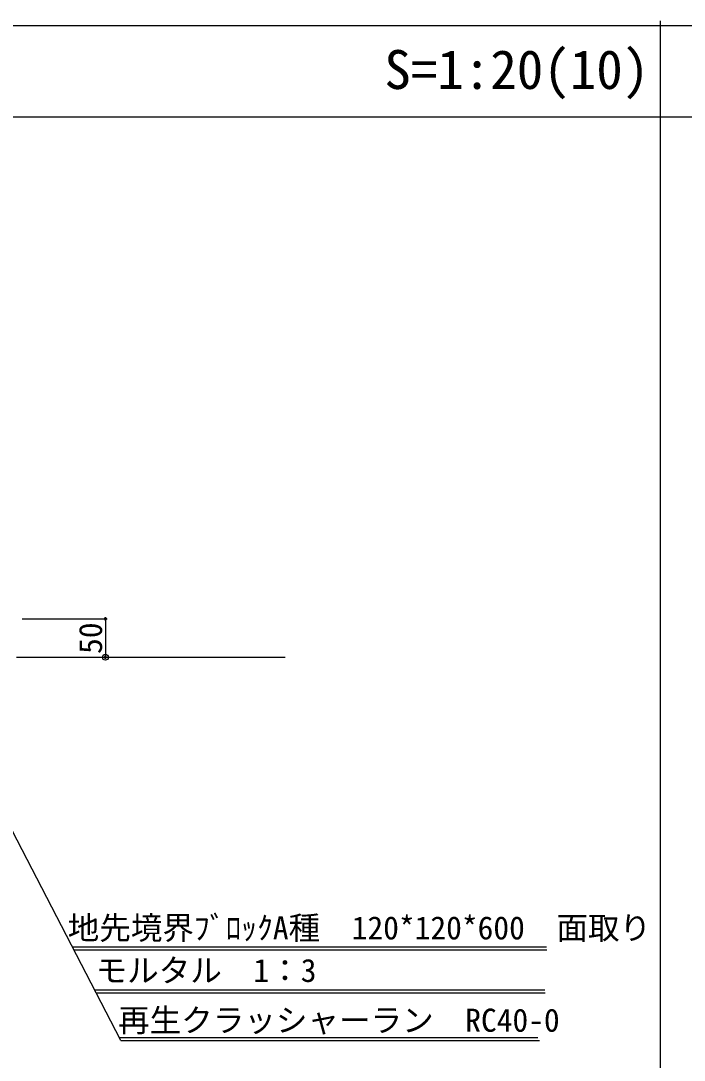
# Model space of a CAD drawing. Units: millimetres on the paper. Extents: x -337 to 306, y -306 to 220.
# Drawn here: x -20.5 to 48.5, y 111.9 to 220 of the extents above; entities that cross this region are included whole.
import ezdxf
from ezdxf.enums import TextEntityAlignment as Align

# ---------------------------------------------------------------- set-up
doc = ezdxf.new("R2010")
doc.units = ezdxf.units.MM
doc.header["$PDMODE"] = 32
doc.header["$PDSIZE"] = 0.6
for name, color, linetype in [('0-1_DEFPOINTS', 7, 'Continuous'), ('0-3_D-TTL-LINE', 7, 'Continuous'), ('0-4_D-STR-題字等', 7, 'Continuous'), ('0-5_D-BDG-既設', 7, 'Continuous'), ('0-7_D-STR-DIM_1寸法', 7, 'Continuous'), ('0-9_D-STR-TXT-文字', 7, 'Continuous'), ('0-E_11', 7, 'Continuous')]:
    doc.layers.add(name, color=color, linetype=linetype)
doc.styles.add('ＭＳ ゴシック', font='')
doc.styles.get('ＭＳ ゴシック').set_extended_font_data('MS Gothic')

msp = doc.modelspace()

# ---------------------------------------------------------------- linework, layer by layer
at = {"layer": '0-1_DEFPOINTS'}
msp.add_point((-11.662, 153.816), dxfattribs=at)
at = {"layer": '0-3_D-TTL-LINE'}
for p, q in [((46.017, 220.017), (46.017, -229.583)), ((-337.448, 210.017), (305.085, 210.017))]:
    msp.add_line(p, q, dxfattribs=at)
at = {"layer": '0-5_D-BDG-既設'}
msp.add_line((-20.903, 153.816), (7.036, 153.816), dxfattribs=at)
at = {"layer": '0-7_D-STR-DIM_1寸法'}
for p, q in [((-11.722, 157.896), (-11.722, 157.736)), ((-11.682, 157.914), (-11.682, 157.719)), ((-11.622, 157.908), (-11.622, 157.725)), ((-11.582, 157.876), (-11.582, 157.756)), ((-20.303, 157.816), (-11.462, 157.816)), ((-11.662, 157.716), (-11.662, 157.616)), ((-11.662, 157.616), (-11.662, 154.016)), ((-20.303, 153.816), (-11.462, 153.816)), ((-11.742, 153.756), (-11.742, 153.876)), ((-11.702, 153.725), (-11.702, 153.908)), ((-11.662, 153.916), (-11.662, 154.016)), ((-11.642, 153.719), (-11.642, 153.914)), ((-11.602, 153.736), (-11.602, 153.896))]:
    msp.add_line(p, q, dxfattribs=at)
for points in [[(-11.662, 157.916), (-11.674, 157.916), (-11.687, 157.913), (-11.699, 157.909), (-11.71, 157.904), (-11.721, 157.897), (-11.73, 157.889), (-11.739, 157.88), (-11.746, 157.87), (-11.752, 157.859), (-11.757, 157.847), (-11.76, 157.835), (-11.762, 157.823), (-11.762, 157.81), (-11.76, 157.798), (-11.757, 157.785), (-11.752, 157.774), (-11.746, 157.763), (-11.739, 157.753), (-11.73, 157.743), (-11.721, 157.735), (-11.71, 157.729), (-11.699, 157.723), (-11.687, 157.72), (-11.674, 157.717), (-11.662, 157.716), (-11.662, 157.816)], [(-11.662, 157.716), (-11.649, 157.717), (-11.637, 157.72), (-11.625, 157.723), (-11.614, 157.729), (-11.603, 157.735), (-11.593, 157.743), (-11.585, 157.753), (-11.577, 157.763), (-11.571, 157.774), (-11.567, 157.785), (-11.564, 157.798), (-11.562, 157.81), (-11.562, 157.823), (-11.564, 157.835), (-11.567, 157.847), (-11.571, 157.859), (-11.577, 157.87), (-11.585, 157.88), (-11.593, 157.889), (-11.603, 157.897), (-11.614, 157.904), (-11.625, 157.909), (-11.637, 157.913), (-11.649, 157.916), (-11.662, 157.916), (-11.662, 157.816)], [(-11.662, 153.916), (-11.674, 153.916), (-11.687, 153.913), (-11.699, 153.909), (-11.71, 153.904), (-11.721, 153.897), (-11.73, 153.889), (-11.739, 153.88), (-11.746, 153.87), (-11.752, 153.859), (-11.757, 153.847), (-11.76, 153.835), (-11.762, 153.823), (-11.762, 153.81), (-11.76, 153.798), (-11.757, 153.785), (-11.752, 153.774), (-11.746, 153.763), (-11.739, 153.753), (-11.73, 153.743), (-11.721, 153.735), (-11.71, 153.729), (-11.699, 153.723), (-11.687, 153.72), (-11.674, 153.717), (-11.662, 153.716), (-11.662, 153.816)], [(-11.662, 153.716), (-11.649, 153.717), (-11.637, 153.72), (-11.625, 153.723), (-11.614, 153.729), (-11.603, 153.735), (-11.593, 153.743), (-11.585, 153.753), (-11.577, 153.763), (-11.571, 153.774), (-11.567, 153.785), (-11.564, 153.798), (-11.562, 153.81), (-11.562, 153.823), (-11.564, 153.835), (-11.567, 153.847), (-11.571, 153.859), (-11.577, 153.87), (-11.585, 153.88), (-11.593, 153.889), (-11.603, 153.897), (-11.614, 153.904), (-11.625, 153.909), (-11.637, 153.913), (-11.649, 153.916), (-11.662, 153.916), (-11.662, 153.816)]]:
    msp.add_lwpolyline(points, close=True, dxfattribs=at)
at = {"layer": '0-9_D-STR-TXT-文字'}
for p, q in [((-10.039, 113.944), (-28.943, 150.441)), ((34.186, 123.681), (-15.082, 123.681)), ((-14.927, 123.381), (34.211, 123.381)), ((34.029, 119.207), (-12.765, 119.207)), ((-12.61, 118.907), (34.043, 118.907)), ((33.282, 114.244), (-10.194, 114.244)), ((-10.039, 113.944), (33.474, 113.944))]:
    msp.add_line(p, q, dxfattribs=at)
at = {"layer": '0-E_11'}
msp.add_line((-337.448, 219.533), (305.769, 219.533), dxfattribs=at)

# ---------------------------------------------------------------- texts
at = {"layer": '0-4_D-STR-題字等', "style": 'ＭＳ ゴシック'}
msp.add_text('S=1:20(10)', height=4.047, dxfattribs=at).set_placement((17.341, 211.712), align=Align.BOTTOM_LEFT)
at = {"layer": '0-7_D-STR-DIM_1寸法', "style": 'ＭＳ ゴシック'}
msp.add_text('50', height=2.405, rotation=90, dxfattribs=at).set_placement((-11.286, 154.168), align=Align.BOTTOM_LEFT)
at = {"layer": '0-9_D-STR-TXT-文字', "style": 'ＭＳ ゴシック'}
for s, p in [('地先境界ﾌﾞﾛｯｸA種\u3000120*120*600\u3000面取り', (-15.576, 123.752)), ('モルタル\u30001：3', (-12.675, 119.325)), ('再生クラッシャーラン\u3000RC40-0', (-10.339, 114.147))]:
    msp.add_text(s, height=2.405, dxfattribs=at).set_placement(p, align=Align.BOTTOM_LEFT)

doc.saveas('drawing.dxf')
